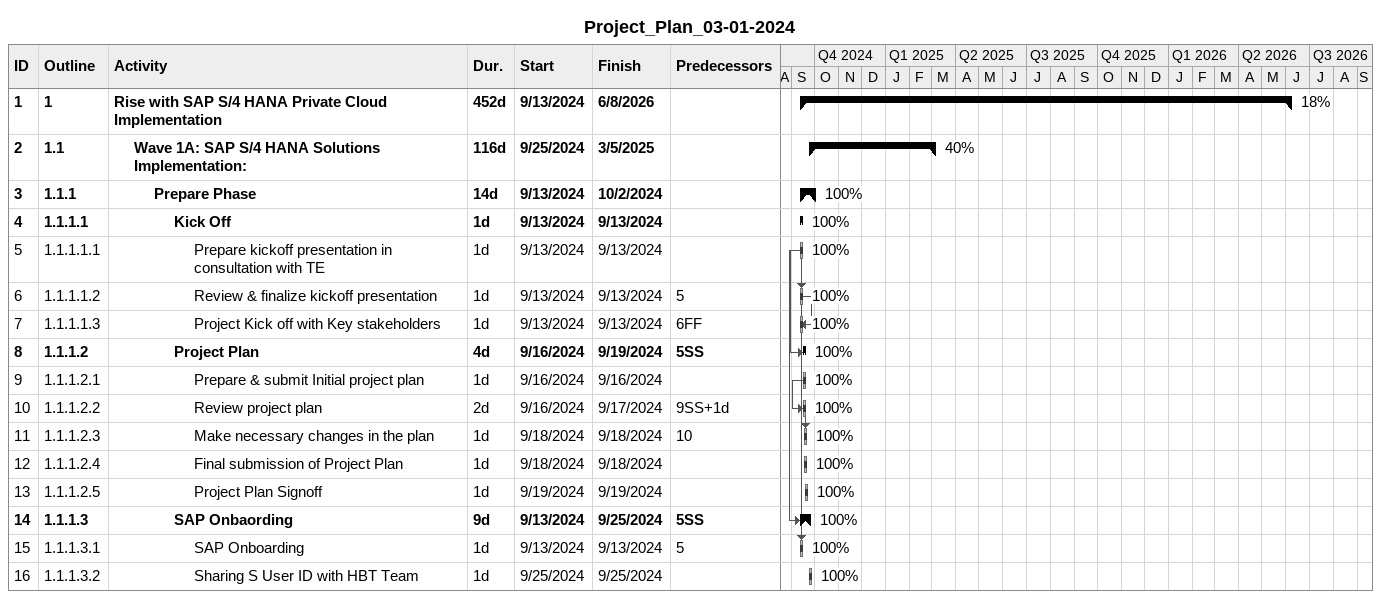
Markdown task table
Project_Plan_03-01-2024

| ID | WBS | Task | Duration | Start | Finish | Predecessors | % complete |
|---|---|---|---|---|---|---|---|
| 1 | 1 | **Rise with SAP S/4 HANA Private Cloud Implementation** | 452d | 2024-09-13 | 2026-06-08 |  | 18 |
| 2 | 1.1 | **Wave 1A: SAP S/4 HANA Solutions Implementation:** | 116d | 2024-09-25 | 2025-03-05 |  | 40 |
| 3 | 1.1.1 | **Prepare Phase** | 14d | 2024-09-13 | 2024-10-02 |  | 100 |
| 4 | 1.1.1.1 | **Kick Off** | 1d | 2024-09-13 | 2024-09-13 |  | 100 |
| 5 | 1.1.1.1.1 | Prepare kickoff presentation in consultation with TE | 1d | 2024-09-13 | 2024-09-13 |  | 100 |
| 6 | 1.1.1.1.2 | Review & finalize kickoff presentation | 1d | 2024-09-13 | 2024-09-13 | 5 | 100 |
| 7 | 1.1.1.1.3 | Project Kick off with Key stakeholders | 1d | 2024-09-13 | 2024-09-13 | 6FF | 100 |
| 8 | 1.1.1.2 | **Project Plan** | 4d | 2024-09-16 | 2024-09-19 | 5SS | 100 |
| 9 | 1.1.1.2.1 | Prepare & submit Initial project plan | 1d | 2024-09-16 | 2024-09-16 |  | 100 |
| 10 | 1.1.1.2.2 | Review project plan | 2d | 2024-09-16 | 2024-09-17 | 9SS+1d | 100 |
| 11 | 1.1.1.2.3 | Make necessary changes in the plan | 1d | 2024-09-18 | 2024-09-18 | 10 | 100 |
| 12 | 1.1.1.2.4 | Final submission of Project Plan | 1d | 2024-09-18 | 2024-09-18 |  | 100 |
| 13 | 1.1.1.2.5 | Project Plan Signoff | 1d | 2024-09-19 | 2024-09-19 |  | 100 |
| 14 | 1.1.1.3 | **SAP Onbaording** | 9d | 2024-09-13 | 2024-09-25 | 5SS | 100 |
| 15 | 1.1.1.3.1 | SAP Onboarding | 1d | 2024-09-13 | 2024-09-13 | 5 | 100 |
| 16 | 1.1.1.3.2 | Sharing S User ID with HBT Team | 1d | 2024-09-25 | 2024-09-25 |  | 100 |
